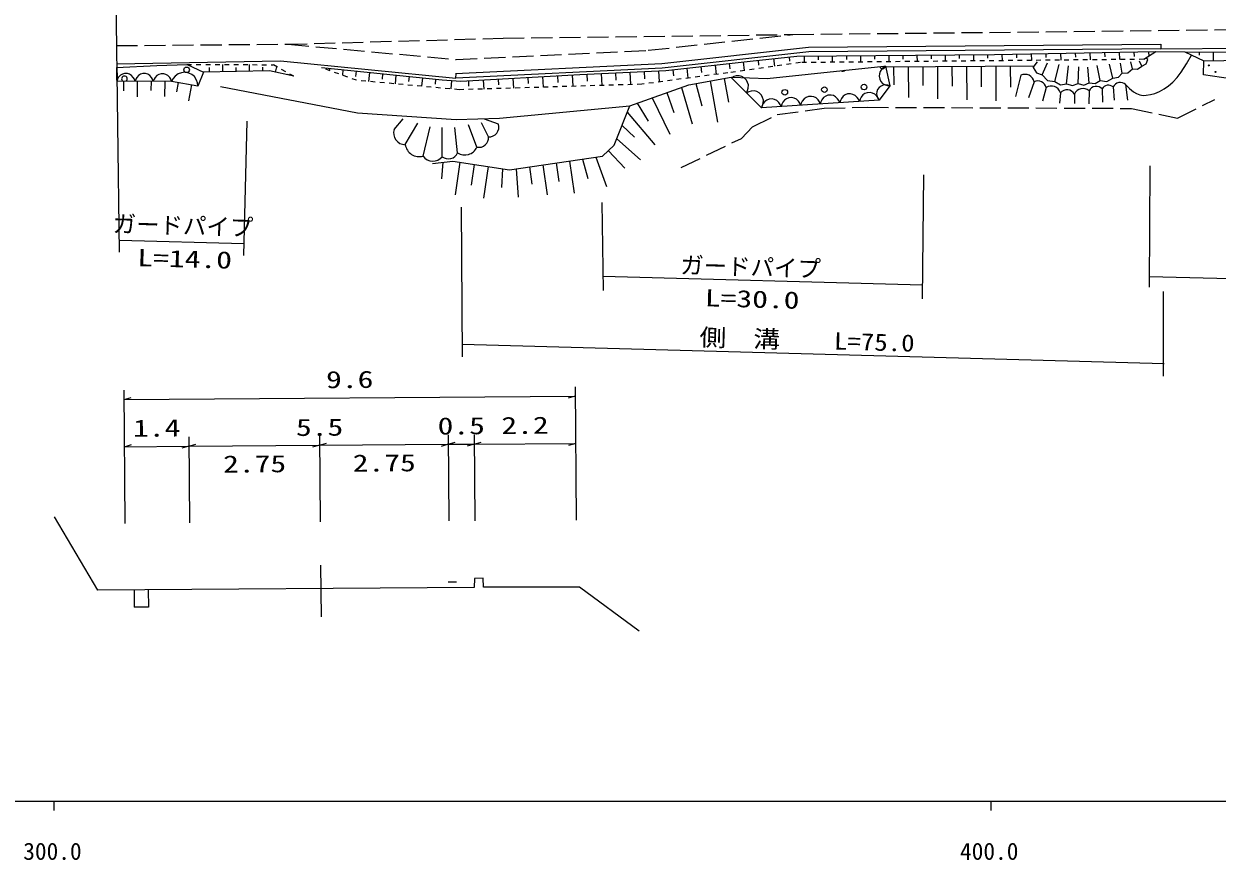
# Model space of a CAD drawing. Units: millimetres, scale not verified. Extents: x 40000 to 680000, y 20000 to 380000.
# Drawn here: x 364793 to 492174, y 198715 to 287979 of the extents above; entities that cross this region are included whole.
import ezdxf
from ezdxf.enums import TextEntityAlignment as Align

# ---------------------------------------------------------------- set-up
doc = ezdxf.new("R2010")
doc.units = ezdxf.units.MM
doc.header["$LTSCALE"] = 1000
for name, pattern in [('USER1', [3, 2.25, -0.75]), ('USER2', [1, 0.5, -0.5]), ('USER5', [10, 7.868852, -0.983607, 0.163934, -0.983607])]:
    doc.linetypes.add(name, pattern=pattern)
for name, color, linetype, lineweight in [('M-TTL-BAND', 7, 'Continuous', 25), ('S-BGD', 1, 'Continuous', 13), ('S-BGD-CRST', 4, 'Continuous', 13), ('S-BGD-HTXT', 6, 'Continuous', 13)]:
    doc.layers.add(name, color=color, linetype=linetype, lineweight=lineweight)
doc.styles.add('ＭＳ ゴシック', font='')
doc.styles.get('ＭＳ ゴシック').set_extended_font_data('MS Gothic')

# ---------------------------------------------------------------- blocks, each defined once
blk = doc.blocks.new('BUHIN80')
at = {"layer": 'S-BGD'}
blk.add_lwpolyline([(-685, 691), (-792, 481), (-845, 265), (-863, -20), (-795, -254), (-686, -468), (-474, -682), (-261, -793), (-28, -863), (258, -847), (471, -793), (685, -691)], dxfattribs=at)
blk = doc.blocks.new('BUHIN83')
at = {"layer": 'S-BGD'}
blk.add_lwpolyline([(-788, 691), (-888, 458), (-928, 221), (-926, -87), (-836, -334), (-702, -555), (-458, -769), (-221, -872), (35, -930), (341, -891), (566, -817), (788, -691)], dxfattribs=at)
blk = doc.blocks.new('BUHIN84')
at = {"layer": 'S-BGD'}
blk.add_lwpolyline([(3, 1138), (-259, 1053), (-481, 918), (-732, 696), (-869, 446), (-955, 179), (-956, -174), (-872, -441), (-736, -692), (-486, -915), (-265, -1046), (-3, -1138)], dxfattribs=at)
blk = doc.blocks.new('BUHIN116')
at = {"layer": 'S-BGD-CRST'}
blk.add_line((0, 0), (-686, 373), dxfattribs=at)
blk = doc.blocks.new('BUHIN117')
at = {"layer": 'S-BGD-CRST'}
blk.add_line((0, 0), (686, -373), dxfattribs=at)

msp = doc.modelspace()

# ---------------------------------------------------------------- linework, layer by layer
at = {"layer": 'M-TTL-BAND'}
for p, q in [((40000, 205000), (579000, 205000)), ((368000, 205000), (368000, 204000)), ((468000, 205000), (468000, 204000))]:
    msp.add_line(p, q, dxfattribs=at)
at = {"layer": 'S-BGD', "linetype": 'USER1'}
for p, q in [((415961, 286451), (446882, 286842)), ((431437, 285155), (446882, 286842)), ((446882, 286842), (513102, 287577)), ((374665, 285661), (392956, 285817)), ((392779, 285798), (415961, 286451)), ((392956, 285817), (410948, 284178)), ((410948, 284178), (431437, 285155)), ((445213, 278299), (450225, 278977)), ((450225, 278977), (454829, 279078)), ((454829, 279078), (483034, 278956)), ((487942, 277907), (491944, 279918)), ((442566, 277001), (445213, 278299)), ((483034, 278956), (487942, 277907)), ((441390, 275760), (442566, 277001)), ((434972, 272640), (441390, 275760))]:
    msp.add_line(p, q, dxfattribs=at)
at = {"layer": 'S-BGD'}
for p, q in [((432889, 283749), (448550, 285477)), ((448550, 285477), (486146, 285817)), ((486146, 285817), (486151, 285317)), ((486151, 285317), (512606, 285472)), ((448580, 284978), (432928, 283251)), ((442337, 283999), (447322, 284533)), ((443168, 284088), (443224, 283569)), ((444830, 284266), (444917, 283454)), ((446492, 284444), (446540, 283989)), ((447322, 284533), (468416, 284720)), ((448076, 284539), (448082, 283847)), ((486151, 285317), (448580, 284978)), ((449582, 284553), (449586, 284138)), ((451089, 284566), (451095, 283875)), ((452596, 284580), (452599, 284166)), ((454102, 284593), (454109, 283904)), ((455609, 284606), (455613, 284194)), ((457116, 284620), (457122, 283933)), ((458622, 284633), (458626, 284222)), ((460129, 284647), (460135, 283962)), ((461636, 284660), (461639, 284250)), ((463142, 284673), (463148, 283991)), ((464649, 284687), (464653, 284278)), ((466156, 284700), (466162, 284020)), ((467662, 284714), (467666, 284306)), ((468416, 284720), (485645, 285015)), ((469199, 284734), (469211, 284049)), ((470765, 284761), (470772, 284342)), ((472331, 284787), (472343, 284079)), ((473898, 284814), (473905, 284382)), ((475464, 284841), (475476, 284109)), ((477030, 284868), (477038, 284421)), ((478596, 284894), (478609, 284139)), ((480163, 284921), (480171, 284461)), ((481729, 284948), (481742, 284169)), ((483295, 284974), (483303, 284500)), ((484352, 284194), (485645, 285015)), ((484584, 283721), (484792, 284189)), ((484792, 284189), (484628, 284295)), ((484862, 285001), (484870, 284522)), ((485645, 285015), (488730, 285009)), ((488730, 285009), (490769, 284039)), ((488842, 284956), (508793, 285125)), ((490267, 284968), (490270, 284632)), ((490769, 284039), (508904, 284326)), ((491749, 284980), (491757, 284055)), ((374693, 283726), (392183, 284028)), ((374695, 283514), (374733, 283517)), ((374698, 283306), (378978, 283550)), ((374717, 281976), (374712, 283307)), ((374733, 283517), (374765, 282034)), ((378978, 283550), (382218, 283652)), ((382218, 283652), (383962, 282827)), ((383962, 282827), (383380, 281333)), ((391019, 282949), (383954, 282807)), ((384626, 282820), (384616, 283317)), ((386047, 282849), (386031, 283641)), ((387468, 282877), (387458, 283331)), ((388888, 282906), (388874, 283627)), ((390309, 282935), (390301, 283346)), ((393618, 282382), (391019, 282949)), ((391669, 282807), (391797, 283393)), ((392183, 284028), (410909, 282189)), ((396559, 283309), (409455, 282021)), ((397437, 283222), (397424, 283089)), ((398851, 283080), (398793, 282502)), ((400265, 282939), (400209, 282378)), ((401679, 282798), (401583, 281839)), ((410885, 282689), (432889, 283749)), ((432928, 283251), (410909, 282189)), ((424134, 282586), (433307, 282995)), ((429485, 282825), (429544, 281496)), ((431014, 282893), (431049, 282103)), ((432543, 282961), (432596, 281779)), ((433307, 282995), (442337, 283999)), ((434060, 283079), (434133, 282426)), ((435565, 283246), (435682, 282190)), ((437070, 283414), (437138, 282800)), ((438575, 283581), (438685, 282591)), ((440080, 283748), (440144, 283175)), ((441585, 283916), (441686, 283002)), ((444124, 282131), (456593, 283469)), ((456593, 283469), (456783, 283464)), ((456783, 283464), (457233, 281358)), ((456861, 283401), (472663, 283483)), ((457640, 283405), (457650, 281464)), ((459196, 283413), (459213, 280111)), ((460752, 283421), (460763, 281400)), ((462308, 283430), (462326, 279994)), ((463865, 283438), (463876, 281337)), ((465421, 283446), (465440, 279878)), ((466977, 283454), (466989, 281273)), ((468534, 283462), (468553, 279761)), ((470090, 283470), (470102, 281210)), ((472538, 283320), (472990, 283911)), ((472538, 283320), (472881, 282764)), ((473488, 282523), (474060, 283814)), ((474843, 281816), (475295, 283646)), ((476109, 281580), (476296, 283485)), ((477350, 281613), (477399, 283388)), ((478525, 281681), (478370, 283361)), ((479671, 281951), (479380, 283534)), ((481051, 282181), (480690, 283666)), ((482038, 282724), (481866, 283801)), ((482653, 282763), (483122, 283163)), ((483122, 283163), (482976, 283938)), ((483122, 283163), (483680, 283148)), ((483680, 283148), (484136, 283470)), ((484136, 283470), (483883, 284013)), ((484136, 283470), (484584, 283721)), ((490727, 282535), (490769, 284039)), ((374765, 282034), (374716, 282031)), ((380554, 281839), (374719, 281865)), ((375447, 281861), (375442, 280835)), ((376906, 281855), (376899, 280177)), ((378365, 281849), (378361, 280862)), ((379824, 281842), (379817, 280230)), ((383380, 281333), (380554, 281839)), ((381260, 281713), (381082, 280719)), ((392968, 282523), (392994, 282641)), ((403093, 282657), (403036, 282087)), ((404506, 282515), (404413, 281578)), ((405920, 282374), (405865, 281818)), ((407334, 282233), (407242, 281317)), ((408748, 282092), (408694, 281548)), ((409455, 282021), (411449, 281848)), ((410452, 281934), (410373, 281028)), ((410909, 282189), (410957, 282673)), ((411449, 281848), (424134, 282586)), ((412242, 281894), (412274, 281344)), ((413827, 281986), (413883, 281025)), ((415413, 282079), (415448, 281475)), ((416999, 282171), (417060, 281121)), ((418584, 282263), (418623, 281606)), ((420170, 282355), (420236, 281216)), ((421756, 282448), (421797, 281738)), ((423341, 282540), (423413, 281312)), ((424898, 282620), (424932, 281863)), ((426427, 282688), (426485, 281404)), ((427956, 282757), (427991, 281973)), ((435776, 281472), (440306, 282296)), ((436531, 281609), (437166, 279217)), ((438041, 281884), (438842, 277480)), ((439551, 282159), (440010, 279635)), ((440321, 282236), (440386, 282297)), ((443530, 279007), (440321, 282236)), ((440386, 282297), (444124, 282131)), ((471209, 282486), (470644, 280223)), ((472630, 281776), (472047, 280084)), ((472881, 282764), (473488, 282523)), ((473488, 282523), (474048, 281944)), ((474048, 281944), (474843, 281816)), ((474843, 281816), (475437, 281487)), ((475437, 281487), (476109, 281580)), ((476109, 281580), (476735, 281390)), ((476735, 281390), (477350, 281613)), ((477350, 281613), (477949, 281451)), ((477949, 281451), (478525, 281681)), ((478525, 281681), (479143, 281625)), ((479143, 281625), (479671, 281951)), ((479671, 281951), (480400, 281836)), ((480400, 281836), (481051, 282181)), ((481051, 282181), (481635, 282288)), ((481635, 282288), (482038, 282724)), ((482038, 282724), (482653, 282763)), ((494573, 281971), (490727, 282535)), ((382673, 281460), (382370, 279765)), ((385786, 281297), (400420, 278465)), ((429494, 279246), (435776, 281472)), ((433420, 280637), (434186, 278533)), ((434991, 281193), (436143, 277305)), ((457233, 281358), (456081, 279836)), ((473920, 281171), (473546, 279741)), ((475447, 280627), (475349, 279524)), ((476950, 280485), (476956, 279480)), ((478502, 280844), (478463, 279438)), ((479914, 281040), (479942, 279632)), ((481059, 281243), (481188, 279832)), ((482407, 281508), (482595, 279827)), ((415558, 277899), (429494, 279246)), ((427804, 275021), (429494, 279246)), ((430279, 279524), (431454, 277587)), ((431850, 280081), (433764, 276197)), ((456081, 279836), (443530, 279007)), ((400420, 278465), (410957, 277781)), ((404321, 276700), (405271, 277848)), ((410957, 277781), (415558, 277899)), ((415466, 277261), (413949, 277813)), ((429212, 278542), (432151, 275067)), ((405502, 275085), (406842, 277396)), ((407408, 273858), (408158, 277003)), ((409449, 273802), (409432, 276917)), ((411094, 274216), (410811, 276930)), ((413152, 274823), (412248, 277197)), ((414408, 275912), (413632, 277414)), ((428649, 277133), (429978, 275892)), ((428086, 275725), (430626, 273475)), ((426573, 273855), (427804, 275021)), ((427188, 274438), (428952, 272575)), ((408414, 273081), (410594, 273320)), ((409504, 273200), (409384, 271455)), ((410594, 273320), (416640, 272405)), ((411350, 273206), (410821, 269715)), ((412861, 272977), (412528, 270773)), ((414373, 272748), (413863, 269385)), ((416640, 272405), (426573, 273855)), ((418768, 272715), (419036, 270885)), ((420187, 272923), (420652, 269740)), ((421606, 273130), (421897, 271141)), ((423025, 273337), (423529, 269891)), ((424444, 273544), (425007, 271485)), ((425863, 273752), (426974, 270614)), ((415884, 272519), (415791, 270513)), ((417349, 272508), (417550, 269495))]:
    msp.add_line(p, q, dxfattribs=at)
at = {"layer": 'S-BGD', "linetype": 'USER2'}
for p, q in [((484352, 284194), (447699, 283843)), ((382202, 283659), (391398, 283615)), ((393618, 282382), (391398, 283615)), ((400305, 281956), (396559, 283309)), ((447699, 283843), (439931, 282757)), ((411259, 280946), (400305, 281956)), ((430751, 281533), (411259, 280946)), ((439931, 282757), (430751, 281533))]:
    msp.add_line(p, q, dxfattribs=at)
at = {"layer": 'S-BGD'}
for points in [[(482407, 281508), (482814, 281095), (483262, 280727), (483582, 280540), (483924, 280409), (484265, 280350), (484615, 280351), (485078, 280423), (485529, 280555), (486030, 280765), (486508, 281031), (486985, 281371), (487428, 281760), (487901, 282264), (488328, 282809), (488914, 283702), (489449, 284627), (489464, 284653)], [(383380, 281333), (383332, 281677), (383212, 281983), (382992, 282343), (382711, 282569), (382398, 282734), (381960, 282812), (381609, 282766), (381268, 282652), (380937, 282390), (380725, 282144), (380554, 281839)], [(456783, 283464), (456558, 283333), (456380, 283163), (456192, 282908), (456115, 282650), (456089, 282385), (456159, 282059), (456290, 281828), (456466, 281624), (456742, 281468), (456973, 281391), (457233, 281358)], [(374765, 282034), (374760, 282044), (374749, 282052), (374736, 282053), (374725, 282048), (374718, 282037)], [(457233, 281358), (457015, 281434), (456797, 281455), (456517, 281433), (456299, 281334), (456107, 281199), (455928, 280963), (455850, 280741), (455815, 280504), (455870, 280229), (455952, 280029), (456081, 279836)]]:
    msp.add_lwpolyline(points, dxfattribs=at)
for centre, radius in [((382167, 283074), 298), ((491277, 283547), 49.8), ((491995, 282852), 49.8), ((454485, 281234), 298), ((446019, 280675), 298), ((450252, 280954), 298)]:
    msp.add_circle(centre, radius, dxfattribs=at)
for centre, radius, start, end in [((452229, 283211), 298, 230.52678, 321.72303), ((456462, 283490), 298, 192.85515, 355.05524), ((375529, 282108), 298, 304.04057, 235.46371), ((471654, 281598), 993, 10.3508, 116.61099), ((473048, 280990), 891, 11.74243, 118.00266), ((481832, 280870), 858, 47.9751, 154.23529), ((441785, 280396), 298, 14.98017, 74.69173), ((474479, 280327), 1013, 17.23422, 123.49445), ((476145, 279992), 944, 31.48062, 137.74084), ((477861, 280083), 995, 49.91559, 156.17578), ((479281, 280412), 891, 44.75702, 151.01724), ((480563, 280712), 727, 46.92834, 153.18854), ((405517, 276335), 1251, 163.0582, 269.285), ((414431, 276983), 1072, 268.76584, 15.02605), ((413372, 275838), 1038, 257.80513, 4.06535), ((407015, 275342), 1535, 189.63058, 284.84906), ((410116, 274626), 1060, 231.00333, 337.26353), ((411868, 275385), 1402, 236.46812, 336.38979), ((408450, 274622), 1292, 216.22626, 320.62332)]:
    msp.add_arc(centre, radius, start, end, dxfattribs=at)
at = {"layer": 'S-BGD-CRST'}
for p, q in [((375592, 234659), (375487, 248878)), ((423655, 249235), (423760, 235016)), ((375494, 247878), (423662, 248235)), ((382405, 243898), (382473, 234710)), ((396357, 244001), (396425, 234813)), ((410080, 244103), (410148, 234915)), ((412870, 244123), (412938, 234935)), ((375531, 242847), (382413, 242898)), ((382413, 242898), (396364, 243001)), ((396364, 243001), (410087, 243103)), ((410087, 243103), (412877, 243123)), ((412877, 243123), (423699, 243204)), ((372680, 227526), (368058, 235352)), ((410976, 228384), (410073, 228377)), ((412889, 228778), (412851, 227808)), ((413814, 228808), (412889, 228778)), ((413866, 227838), (413814, 228808)), ((412851, 227808), (372680, 227526)), ((376558, 227553), (376572, 225720)), ((378080, 227564), (378094, 225732)), ((424091, 227846), (413866, 227838)), ((430468, 223153), (424091, 227846)), ((378094, 225732), (376572, 225720))]:
    msp.add_line(p, q, dxfattribs=at)
at = {"layer": 'S-BGD-CRST', "linetype": 'USER5'}
msp.add_line((396474, 230196), (396515, 224682), dxfattribs=at)
at = {"layer": 'S-BGD-HTXT'}
for p, q in [((373965, 335827), (374974, 263601)), ((388595, 277595), (388245, 263256)), ((484986, 272833), (484929, 259883)), ((460814, 271879), (460695, 258642)), ((426480, 268916), (426622, 259512)), ((411458, 268400), (411583, 252421)), ((375000, 264908), (388276, 264543)), ((460708, 260070), (426599, 261008)), ((484934, 261026), (541222, 259478)), ((486410, 259396), (486417, 250363)), ((411572, 253802), (486512, 251741))]:
    msp.add_line(p, q, dxfattribs=at)

# ---------------------------------------------------------------- block references
at = {"rotation": 225}
for name, p in [('BUHIN80', (375691, 281860)), ('BUHIN80', (377636, 281852)), ('BUHIN80', (379581, 281844)), ('BUHIN84', (441123, 281429)), ('BUHIN84', (442728, 279814)), ('BUHIN83', (444576, 279076)), ('BUHIN83', (446668, 279215)), ('BUHIN83', (448760, 279353)), ('BUHIN83', (450851, 279491)), ('BUHIN83', (452943, 279629)), ('BUHIN83', (455035, 279767)), ('BUHIN117', (423662, 248235)), ('BUHIN116', (375494, 247878)), ('BUHIN116', (375531, 242847)), ('BUHIN116', (382413, 242898)), ('BUHIN116', (396364, 243001)), ('BUHIN117', (410087, 243103)), ('BUHIN116', (410087, 243103)), ('BUHIN117', (412877, 243123)), ('BUHIN116', (412877, 243123)), ('BUHIN117', (423699, 243204)), ('BUHIN117', (382413, 242898)), ('BUHIN117', (396364, 243001))]:
    msp.add_blockref(name, p, dxfattribs=at)

# ---------------------------------------------------------------- texts
at = {"layer": 'M-TTL-BAND', "style": 'ＭＳ ゴシック'}
for s, p in [('300.0', (367844, 198195)), ('400.0', (467844, 198195))]:
    msp.add_text(s, height=1833, dxfattribs=at).set_placement(p, align=Align.BOTTOM_CENTER)
at = {"layer": 'S-BGD-CRST', "style": 'ＭＳ ゴシック', "width": 1.35}
for s, p in [('9.6', (397064, 248538)), ('0.5', (408968, 243594)), ('2.2', (415774, 243645)), ('1.4', (376458, 243353)), ('5.5', (393851, 243440)), ('2.75', (386070, 239525)), ('2.75', (399907, 239627))]:
    msp.add_text(s, height=1833, rotation=0.4, dxfattribs=at).set_placement(p, align=Align.BOTTOM_LEFT)
at = {"layer": 'S-BGD-HTXT', "style": 'ＭＳ ゴシック'}
for p in [(374241, 265192), (434833, 260785)]:
    msp.add_text('ガードパイプ', height=1833, rotation=358.4, dxfattribs=at).set_placement(p, align=Align.BOTTOM_LEFT)
for s, width, p in [('L=14.0', 1.35, (376873, 261574)), ('L=30.0', 1.35, (437454, 257288)), ('側\u3000溝\u3000\u3000L=75.0', 1.15, (436868, 253074))]:
    msp.add_text(s, height=1833, rotation=358.4, dxfattribs=dict(at, width=width)).set_placement(p, align=Align.BOTTOM_LEFT)

doc.saveas('drawing.dxf')
